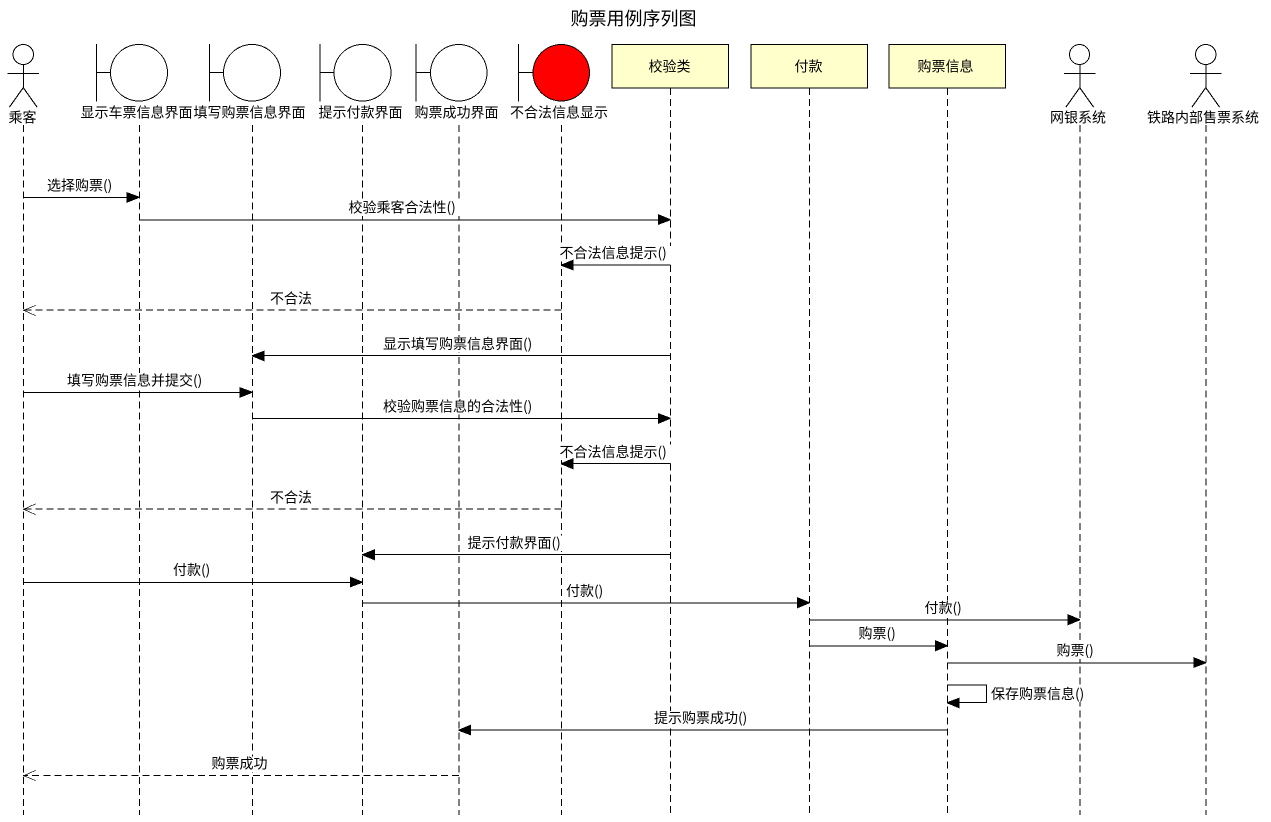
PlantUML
@startuml
title 购票用例序列图
hide footbox
actor 乘客
boundary 显示车票信息界面
boundary 填写购票信息界面
boundary 提示付款界面
boundary 购票成功界面
boundary 不合法信息显示 #FF0000
participant 校验类
participant 付款
participant 购票信息
actor 网银系统
actor 铁路内部售票系统

乘客 -> 显示车票信息界面 : 选择购票()
显示车票信息界面 -> 校验类 : 校验乘客合法性()
校验类 -> 不合法信息显示 : 不合法信息提示()
不合法信息显示 -->> 乘客 : 不合法
校验类 -> 填写购票信息界面 : 显示填写购票信息界面()
乘客 -> 填写购票信息界面 : 填写购票信息并提交()
填写购票信息界面 -> 校验类 : 校验购票信息的合法性()
校验类 -> 不合法信息显示 : 不合法信息提示()
不合法信息显示 -->> 乘客 : 不合法
校验类 -> 提示付款界面 : 提示付款界面()
乘客 -> 提示付款界面 : 付款()
提示付款界面 -> 付款 : 付款()
付款 -> 网银系统 : 付款()
付款 -> 购票信息 : 购票()
购票信息 -> 铁路内部售票系统 : 购票()
购票信息 -> 购票信息 : 保存购票信息()
购票信息 -> 购票成功界面 : 提示购票成功()
购票成功界面 -->> 乘客 : 购票成功
@enduml
